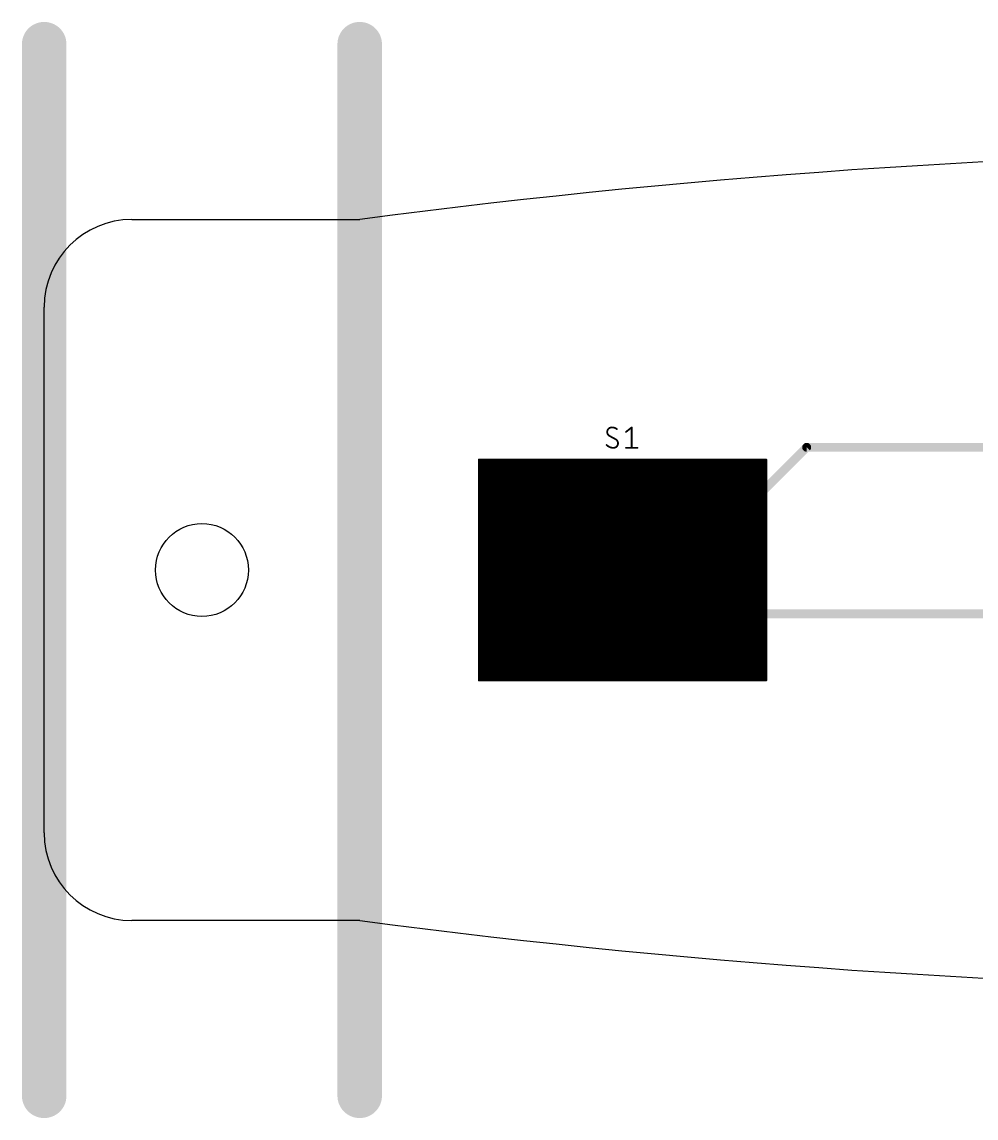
# Model space of a CAD drawing. Extents: x -79 to 79, y -31 to 31.
# Drawn here: x -79.3 to -24.8, y -31.3 to 31.3 of the extents above; entities that cross this region are included whole.
import ezdxf

# ---------------------------------------------------------------- set-up
doc = ezdxf.new("R2010")
doc.units = 0
for name, color, linetype in [('1', 12, 'CONTINUOUS'), ('20', 31, 'CONTINUOUS'), ('21', 253, 'CONTINUOUS'), ('23', 53, 'CONTINUOUS'), ('25', 253, 'CONTINUOUS'), ('39', 12, 'CONTINUOUS'), ('51', 253, 'CONTINUOUS')]:
    doc.layers.add(name, color=color, linetype=linetype)

# ---------------------------------------------------------------- blocks, each defined once
blk = doc.blocks.new('RECT')
blk.add_solid([(-0.5, -0.5), (0.5, -0.5), (-0.5, 0.5), (0.5, 0.5)])

msp = doc.modelspace()

# ---------------------------------------------------------------- linework, layer by layer
at = {"layer": '1', "const_width": 0.508}
for points in [[(-39, 2.5), (-34.5, 7)], [(-34.5, 7), (-7, 7)], [(-39, 2.5), (-52, 2.5)], [(-38, 2.5), (-39, 2.5)], [(-52, -2.5), (-38, -2.5)], [(-22, -2.5), (-38, -2.5)]]:
    msp.add_lwpolyline(points, dxfattribs=at)
at = {"layer": '1', "const_width": 0.254}
for points in [[(-34.5, 7.127, 1), (-34.5, 6.873)], [(-34.4102, 6.9102, 1), (-34.5898, 7.0898)], [(-52, 2.627, 1), (-52, 2.373)], [(-39, 2.627, 1), (-39, 2.373)], [(-39.0898, 2.5898, 1), (-38.9102, 2.4102)], [(-39, 2.373, 1), (-39, 2.627)], [(-38, 2.373, 1), (-38, 2.627)], [(-52, -2.373, 1), (-52, -2.627)], [(-38, -2.373, 1), (-38, -2.627)], [(-38, -2.627, 1), (-38, -2.373)]]:
    msp.add_lwpolyline(points, format="xyb", dxfattribs=at)
at = {"layer": '20'}
for p, q in [((-73, 20), (-60, 20)), ((-78, -15), (-78, 15)), ((-60, -20), (-73, -20))]:
    msp.add_line(p, q, dxfattribs=at)
msp.add_circle((-69, 0), 2.65, dxfattribs=at)
for centre, radius, start, end in [((0, -435.7452), 459.6779, 82.5, 97.5), ((-73, 15), 5, 90, 180), ((-73, -15), 5, 180, 270), ((0, 435.7452), 459.6779, 262.5, 277.5)]:
    msp.add_arc(centre, radius, start, end, dxfattribs=at)
at = {"layer": '21'}
for points, const_width in [([(-77.365, 30, 1), (-78.635, 30)], 1.27), ([(-59.365, 30, 1), (-60.635, 30)], 1.27), ([(-51.05, 6.1, 1), (-51.15, 6.1)], 0.1), ([(-51.1, 6.15, 1), (-51.1, 6.05)], 0.1), ([(-38.85, 6.1, 1), (-38.95, 6.1)], 0.1), ([(-38.9, 6.05, 1), (-38.9, 6.15)], 0.1), ([(-51.15, 3.8, 1), (-51.05, 3.8)], 0.1), ([(-38.95, 3.8, 1), (-38.85, 3.8)], 0.1), ([(-50.5, 3.1, 1), (-50.5, 3.3, 1), (-50.5, 3.1)], 0.2), ([(-51.05, 1.2, 1), (-51.15, 1.2)], 0.1), ([(-38.85, 1.2, 1), (-38.95, 1.2)], 0.1), ([(-51.15, -1.2, 1), (-51.05, -1.2)], 0.1), ([(-38.95, -1.2, 1), (-38.85, -1.2)], 0.1), ([(-51.05, -3.8, 1), (-51.15, -3.8)], 0.1), ([(-38.85, -3.8, 1), (-38.95, -3.8)], 0.1), ([(-51.1, -6.05, 1), (-51.1, -6.15)], 0.1), ([(-51.15, -6.1, 1), (-51.05, -6.1)], 0.1), ([(-38.95, -6.1, 1), (-38.85, -6.1)], 0.1), ([(-38.9, -6.15, 1), (-38.9, -6.05)], 0.1), ([(-78.635, -30, 1), (-77.365, -30)], 1.27), ([(-60.635, -30, 1), (-59.365, -30)], 1.27)]:
    msp.add_lwpolyline(points, format="xyb", dxfattribs=dict(at, const_width=const_width))
for points, const_width in [([(-78, -30), (-78, 30)], 2.54), ([(-60, -30), (-60, 30)], 2.54), ([(-51.1, 3.8), (-51.1, 6.1)], 0.2), ([(-51.1, 6.1), (-38.9, 6.1)], 0.2), ([(-38.9, 6.1), (-38.9, 3.8)], 0.2), ([(-51.1, 1.2), (-51.1, -1.2)], 0.2), ([(-38.9, -1.2), (-38.9, 1.2)], 0.2), ([(-51.1, -3.8), (-51.1, -6.1)], 0.2), ([(-38.9, -6.1), (-38.9, -3.8)], 0.2), ([(-51.1, -6.1), (-38.9, -6.1)], 0.2)]:
    msp.add_lwpolyline(points, dxfattribs=dict(at, const_width=const_width))
at = {"layer": '23'}
msp.add_point((-45, 0), dxfattribs=at)
at = {"layer": '25'}
for points, const_width in [([(-45.6189, 8.1369, 0.4142), (-45.8786, 7.8773)], 0.1016), ([(-45.3268, 8.0395, 0.1623), (-45.6189, 8.1369)], 0.1016), ([(-45.6189, 8.1623, 1), (-45.6189, 8.1115)], 0.0508), ([(-45.6189, 8.1115, 1), (-45.6189, 8.1623)], 0.0508), ([(-44.4562, 8.1369, 1), (-44.507, 8.1369)], 0.0508), ([(-44.4657, 8.1171, 1), (-44.4974, 8.1567)], 0.0508), ([(-45.8786, 7.8773, 0.2656), (-45.7487, 7.6501)], 0.1016), ([(-45.904, 7.8773, 1), (-45.8532, 7.8773)], 0.0508), ([(-45.8532, 7.8773, 1), (-45.9039, 7.8773)], 0.0508), ([(-45.7366, 7.6724, 1), (-45.7609, 7.6278)], 0.0508), ([(-45.7616, 7.6282, 1), (-45.7358, 7.6719)], 0.0508), ([(-45.2619, 7.2281, 0.2656), (-45.3917, 7.4553)], 0.1016), ([(-45.3788, 7.4772, 1), (-45.4046, 7.4334)], 0.0508), ([(-45.342, 8.0192, 1), (-45.3116, 8.0599)], 0.0508), ([(-44.822, 7.8971, 1), (-44.7902, 7.8574)], 0.0508), ([(-45.911, 7.1308, 0.2), (-45.5215, 6.9685)], 0.1016), ([(-45.893, 7.1487, 1), (-45.929, 7.1129)], 0.0508), ([(-45.5215, 6.9685, 0.4142), (-45.2619, 7.2281)], 0.1016), ([(-45.5215, 6.9939, 1), (-45.5215, 6.9431)], 0.0508), ([(-45.5215, 6.9431, 1), (-45.5215, 6.9939)], 0.0508), ([(-45.4039, 7.433, 1), (-45.3796, 7.4776)], 0.0508), ([(-45.2365, 7.2281, 1), (-45.2873, 7.2281)], 0.0508), ([(-45.2873, 7.2281, 1), (-45.2365, 7.2281)], 0.0508), ([(-44.8061, 6.9939, 1), (-44.8061, 6.9431)], 0.0508), ([(-44.507, 6.9685, 1), (-44.4562, 6.9685)], 0.0508), ([(-44.157, 6.9431, 1), (-44.157, 6.9939)], 0.0508)]:
    msp.add_lwpolyline(points, format="xyb", dxfattribs=dict(at, const_width=const_width))
at = {"layer": '25', "const_width": 0.1016}
for points in [[(-44.8061, 7.8773), (-44.4816, 8.1369)], [(-44.4816, 8.1369), (-44.4816, 6.9685)], [(-45.3917, 7.4553), (-45.7487, 7.6501)], [(-44.8061, 6.9685), (-44.157, 6.9685)]]:
    msp.add_lwpolyline(points, dxfattribs=at)
at = {"layer": '39', "const_width": 0.1}
for points in [[(-53.2, 6.3), (-36.8, 6.3)], [(-53.2, -6.3), (-53.2, 6.3)], [(-36.8, 6.3), (-36.8, -6.3)], [(-53.2, 6.2), (-36.8, 6.2)], [(-53.2, 6.1), (-36.8, 6.1)], [(-53.2, 6), (-36.8, 6)], [(-53.2, 5.9), (-36.8, 5.9)], [(-53.2, 5.8), (-36.8, 5.8)], [(-53.2, 5.7), (-36.8, 5.7)], [(-53.2, 5.6), (-36.8, 5.6)], [(-53.2, 5.5), (-36.8, 5.5)], [(-53.2, 5.4), (-36.8, 5.4)], [(-53.2, 5.3), (-36.8, 5.3)], [(-53.2, 5.2), (-36.8, 5.2)], [(-53.2, 5.1), (-36.8, 5.1)], [(-53.2, 5), (-36.8, 5)], [(-53.2, 4.9), (-36.8, 4.9)], [(-53.2, 4.8), (-36.8, 4.8)], [(-53.2, 4.7), (-36.8, 4.7)], [(-53.2, 4.6), (-36.8, 4.6)], [(-53.2, 4.5), (-36.8, 4.5)], [(-53.2, 4.4), (-36.8, 4.4)], [(-53.2, 4.3), (-36.8, 4.3)], [(-53.2, 4.2), (-36.8, 4.2)], [(-53.2, 4.1), (-36.8, 4.1)], [(-53.2, 4), (-36.8, 4)], [(-53.2, 3.9), (-36.8, 3.9)], [(-53.2, 3.8), (-36.8, 3.8)], [(-53.2, 3.7), (-36.8, 3.7)], [(-53.2, 3.6), (-36.8, 3.6)], [(-53.2, 3.5), (-36.8, 3.5)], [(-53.2, 3.4), (-36.8, 3.4)], [(-53.2, 3.3), (-36.8, 3.3)], [(-53.2, 3.2), (-36.8, 3.2)], [(-53.2, 3.1), (-36.8, 3.1)], [(-53.2, 3), (-36.8, 3)], [(-53.2, 2.9), (-36.8, 2.9)], [(-53.2, 2.8), (-36.8, 2.8)], [(-53.2, 2.7), (-36.8, 2.7)], [(-53.2, 2.6), (-36.8, 2.6)], [(-53.2, 2.5), (-36.8, 2.5)], [(-53.2, 2.4), (-36.8, 2.4)], [(-53.2, 2.3), (-36.8, 2.3)], [(-53.2, 2.2), (-36.8, 2.2)], [(-53.2, 2.1), (-36.8, 2.1)], [(-53.2, 2), (-36.8, 2)], [(-53.2, 1.9), (-36.8, 1.9)], [(-53.2, 1.8), (-36.8, 1.8)], [(-53.2, 1.7), (-36.8, 1.7)], [(-53.2, 1.6), (-36.8, 1.6)], [(-53.2, 1.5), (-36.8, 1.5)], [(-53.2, 1.4), (-36.8, 1.4)], [(-53.2, 1.3), (-36.8, 1.3)], [(-53.2, 1.2), (-36.8, 1.2)], [(-53.2, 1.1), (-36.8, 1.1)], [(-53.2, 1), (-36.8, 1)], [(-53.2, 0.9), (-36.8, 0.9)], [(-53.2, 0.8), (-36.8, 0.8)], [(-53.2, 0.7), (-36.8, 0.7)], [(-53.2, 0.6), (-36.8, 0.6)], [(-53.2, 0.5), (-36.8, 0.5)], [(-53.2, 0.4), (-36.8, 0.4)], [(-53.2, 0.3), (-36.8, 0.3)], [(-53.2, 0.2), (-36.8, 0.2)], [(-53.2, 0.1), (-36.8, 0.1)], [(-53.2, 0), (-36.8, 0)], [(-53.2, -0.1), (-36.8, -0.1)], [(-53.2, -0.2), (-36.8, -0.2)], [(-53.2, -0.3), (-36.8, -0.3)], [(-53.2, -0.4), (-36.8, -0.4)], [(-53.2, -0.5), (-36.8, -0.5)], [(-53.2, -0.6), (-36.8, -0.6)], [(-53.2, -0.7), (-36.8, -0.7)], [(-53.2, -0.8), (-36.8, -0.8)], [(-53.2, -0.9), (-36.8, -0.9)], [(-53.2, -1), (-36.8, -1)], [(-53.2, -1.1), (-36.8, -1.1)], [(-53.2, -1.2), (-36.8, -1.2)], [(-53.2, -1.3), (-36.8, -1.3)], [(-53.2, -1.4), (-36.8, -1.4)], [(-53.2, -1.5), (-36.8, -1.5)], [(-53.2, -1.6), (-36.8, -1.6)], [(-53.2, -1.7), (-36.8, -1.7)], [(-53.2, -1.8), (-36.8, -1.8)], [(-53.2, -1.9), (-36.8, -1.9)], [(-53.2, -2), (-36.8, -2)], [(-53.2, -2.1), (-36.8, -2.1)], [(-53.2, -2.2), (-36.8, -2.2)], [(-53.2, -2.3), (-36.8, -2.3)], [(-53.2, -2.4), (-36.8, -2.4)], [(-53.2, -2.5), (-36.8, -2.5)], [(-53.2, -2.6), (-36.8, -2.6)], [(-53.2, -2.7), (-36.8, -2.7)], [(-53.2, -2.8), (-36.8, -2.8)], [(-53.2, -2.9), (-36.8, -2.9)], [(-53.2, -3), (-36.8, -3)], [(-53.2, -3.1), (-36.8, -3.1)], [(-53.2, -3.2), (-36.8, -3.2)], [(-53.2, -3.3), (-36.8, -3.3)], [(-53.2, -3.4), (-36.8, -3.4)], [(-53.2, -3.5), (-36.8, -3.5)], [(-53.2, -3.6), (-36.8, -3.6)], [(-53.2, -3.7), (-36.8, -3.7)], [(-53.2, -3.8), (-36.8, -3.8)], [(-53.2, -3.9), (-36.8, -3.9)], [(-53.2, -4), (-36.8, -4)], [(-53.2, -4.1), (-36.8, -4.1)], [(-53.2, -4.2), (-36.8, -4.2)], [(-53.2, -4.3), (-36.8, -4.3)], [(-53.2, -4.4), (-36.8, -4.4)], [(-53.2, -4.5), (-36.8, -4.5)], [(-53.2, -4.6), (-36.8, -4.6)], [(-53.2, -4.7), (-36.8, -4.7)], [(-53.2, -4.8), (-36.8, -4.8)], [(-53.2, -4.9), (-36.8, -4.9)], [(-53.2, -5), (-36.8, -5)], [(-53.2, -5.1), (-36.8, -5.1)], [(-53.2, -5.2), (-36.8, -5.2)], [(-53.2, -5.3), (-36.8, -5.3)], [(-53.2, -5.4), (-36.8, -5.4)], [(-53.2, -5.5), (-36.8, -5.5)], [(-53.2, -5.6), (-36.8, -5.6)], [(-53.2, -5.7), (-36.8, -5.7)], [(-53.2, -5.8), (-36.8, -5.8)], [(-53.2, -5.9), (-36.8, -5.9)], [(-53.2, -6), (-36.8, -6)], [(-53.2, -6.1), (-36.8, -6.1)], [(-53.2, -6.2), (-36.8, -6.2)], [(-36.8, -6.3), (-53.2, -6.3)], [(-53.2, -6.3), (-36.8, -6.3)]]:
    msp.add_lwpolyline(points, dxfattribs=at)
at = {"layer": '39', "const_width": 0.05}
for points in [[(-53.2, 6.325, 1), (-53.2, 6.275)], [(-53.175, 6.3, 1), (-53.225, 6.3)], [(-36.775, 6.3, 1), (-36.825, 6.3)], [(-36.8, 6.275, 1), (-36.8, 6.325)], [(-53.2, 6.225, 1), (-53.2, 6.175)], [(-53.2, 6.125, 1), (-53.2, 6.075)], [(-53.2, 6.025, 1), (-53.2, 5.975)], [(-53.2, 5.925, 1), (-53.2, 5.875)], [(-53.2, 5.825, 1), (-53.2, 5.775)], [(-53.2, 5.725, 1), (-53.2, 5.675)], [(-53.2, 5.625, 1), (-53.2, 5.575)], [(-36.8, 6.175, 1), (-36.8, 6.225)], [(-36.8, 6.075, 1), (-36.8, 6.125)], [(-36.8, 5.975, 1), (-36.8, 6.025)], [(-36.8, 5.875, 1), (-36.8, 5.925)], [(-36.8, 5.775, 1), (-36.8, 5.825)], [(-36.8, 5.675, 1), (-36.8, 5.725)], [(-36.8, 5.575, 1), (-36.8, 5.625)], [(-53.2, 5.525, 1), (-53.2, 5.475)], [(-53.2, 5.425, 1), (-53.2, 5.375)], [(-53.2, 5.325, 1), (-53.2, 5.275)], [(-53.2, 5.225, 1), (-53.2, 5.175)], [(-53.2, 5.125, 1), (-53.2, 5.075)], [(-53.2, 5.025, 1), (-53.2, 4.975)], [(-36.8, 5.475, 1), (-36.8, 5.525)], [(-36.8, 5.375, 1), (-36.8, 5.425)], [(-36.8, 5.275, 1), (-36.8, 5.325)], [(-36.8, 5.175, 1), (-36.8, 5.225)], [(-36.8, 5.075, 1), (-36.8, 5.125)], [(-36.8, 4.975, 1), (-36.8, 5.025)], [(-53.2, 4.925, 1), (-53.2, 4.875)], [(-53.2, 4.825, 1), (-53.2, 4.775)], [(-53.2, 4.725, 1), (-53.2, 4.675)], [(-53.2, 4.625, 1), (-53.2, 4.575)], [(-53.2, 4.525, 1), (-53.2, 4.475)], [(-53.2, 4.425, 1), (-53.2, 4.375)], [(-36.8, 4.875, 1), (-36.8, 4.925)], [(-36.8, 4.775, 1), (-36.8, 4.825)], [(-36.8, 4.675, 1), (-36.8, 4.725)], [(-36.8, 4.575, 1), (-36.8, 4.625)], [(-36.8, 4.475, 1), (-36.8, 4.525)], [(-36.8, 4.375, 1), (-36.8, 4.425)], [(-53.2, 4.325, 1), (-53.2, 4.275)], [(-53.2, 4.225, 1), (-53.2, 4.175)], [(-53.2, 4.125, 1), (-53.2, 4.075)], [(-53.2, 4.025, 1), (-53.2, 3.975)], [(-53.2, 3.925, 1), (-53.2, 3.875)], [(-53.2, 3.825, 1), (-53.2, 3.775)], [(-36.8, 4.275, 1), (-36.8, 4.325)], [(-36.8, 4.175, 1), (-36.8, 4.225)], [(-36.8, 4.075, 1), (-36.8, 4.125)], [(-36.8, 3.975, 1), (-36.8, 4.025)], [(-36.8, 3.875, 1), (-36.8, 3.925)], [(-36.8, 3.775, 1), (-36.8, 3.825)], [(-53.2, 3.725, 1), (-53.2, 3.675)], [(-53.2, 3.625, 1), (-53.2, 3.575)], [(-53.2, 3.525, 1), (-53.2, 3.475)], [(-53.2, 3.425, 1), (-53.2, 3.375)], [(-53.2, 3.325, 1), (-53.2, 3.275)], [(-53.2, 3.225, 1), (-53.2, 3.175)], [(-53.2, 3.125, 1), (-53.2, 3.075)], [(-36.8, 3.675, 1), (-36.8, 3.725)], [(-36.8, 3.575, 1), (-36.8, 3.625)], [(-36.8, 3.475, 1), (-36.8, 3.525)], [(-36.8, 3.375, 1), (-36.8, 3.425)], [(-36.8, 3.275, 1), (-36.8, 3.325)], [(-36.8, 3.175, 1), (-36.8, 3.225)], [(-36.8, 3.075, 1), (-36.8, 3.125)], [(-53.2, 3.025, 1), (-53.2, 2.975)], [(-53.2, 2.925, 1), (-53.2, 2.875)], [(-53.2, 2.825, 1), (-53.2, 2.775)], [(-53.2, 2.725, 1), (-53.2, 2.675)], [(-53.2, 2.625, 1), (-53.2, 2.575)], [(-53.2, 2.525, 1), (-53.2, 2.475)], [(-36.8, 2.975, 1), (-36.8, 3.025)], [(-36.8, 2.875, 1), (-36.8, 2.925)], [(-36.8, 2.775, 1), (-36.8, 2.825)], [(-36.8, 2.675, 1), (-36.8, 2.725)], [(-36.8, 2.575, 1), (-36.8, 2.625)], [(-36.8, 2.475, 1), (-36.8, 2.525)], [(-53.2, 2.425, 1), (-53.2, 2.375)], [(-53.2, 2.325, 1), (-53.2, 2.275)], [(-53.2, 2.225, 1), (-53.2, 2.175)], [(-53.2, 2.125, 1), (-53.2, 2.075)], [(-53.2, 2.025, 1), (-53.2, 1.975)], [(-53.2, 1.925, 1), (-53.2, 1.875)], [(-36.8, 2.375, 1), (-36.8, 2.425)], [(-36.8, 2.275, 1), (-36.8, 2.325)], [(-36.8, 2.175, 1), (-36.8, 2.225)], [(-36.8, 2.075, 1), (-36.8, 2.125)], [(-36.8, 1.975, 1), (-36.8, 2.025)], [(-36.8, 1.875, 1), (-36.8, 1.925)], [(-53.2, 1.825, 1), (-53.2, 1.775)], [(-53.2, 1.725, 1), (-53.2, 1.675)], [(-53.2, 1.625, 1), (-53.2, 1.575)], [(-53.2, 1.525, 1), (-53.2, 1.475)], [(-53.2, 1.425, 1), (-53.2, 1.375)], [(-53.2, 1.325, 1), (-53.2, 1.275)], [(-36.8, 1.775, 1), (-36.8, 1.825)], [(-36.8, 1.675, 1), (-36.8, 1.725)], [(-36.8, 1.575, 1), (-36.8, 1.625)], [(-36.8, 1.475, 1), (-36.8, 1.525)], [(-36.8, 1.375, 1), (-36.8, 1.425)], [(-36.8, 1.275, 1), (-36.8, 1.325)], [(-53.2, 1.225, 1), (-53.2, 1.175)], [(-53.2, 1.125, 1), (-53.2, 1.075)], [(-53.2, 1.025, 1), (-53.2, 0.975)], [(-53.2, 0.925, 1), (-53.2, 0.875)], [(-53.2, 0.825, 1), (-53.2, 0.775)], [(-53.2, 0.725, 1), (-53.2, 0.675)], [(-53.2, 0.625, 1), (-53.2, 0.575)], [(-36.8, 1.175, 1), (-36.8, 1.225)], [(-36.8, 1.075, 1), (-36.8, 1.125)], [(-36.8, 0.975, 1), (-36.8, 1.025)], [(-36.8, 0.875, 1), (-36.8, 0.925)], [(-36.8, 0.775, 1), (-36.8, 0.825)], [(-36.8, 0.675, 1), (-36.8, 0.725)], [(-36.8, 0.575, 1), (-36.8, 0.625)], [(-53.2, 0.525, 1), (-53.2, 0.475)], [(-53.2, 0.425, 1), (-53.2, 0.375)], [(-53.2, 0.325, 1), (-53.2, 0.275)], [(-53.2, 0.225, 1), (-53.2, 0.175)], [(-53.2, 0.125, 1), (-53.2, 0.075)], [(-53.2, 0.025, 1), (-53.2, -0.025)], [(-36.8, 0.475, 1), (-36.8, 0.525)], [(-36.8, 0.375, 1), (-36.8, 0.425)], [(-36.8, 0.275, 1), (-36.8, 0.325)], [(-36.8, 0.175, 1), (-36.8, 0.225)], [(-36.8, 0.075, 1), (-36.8, 0.125)], [(-36.8, -0.025, 1), (-36.8, 0.025)], [(-53.2, -0.075, 1), (-53.2, -0.125)], [(-53.2, -0.175, 1), (-53.2, -0.225)], [(-53.2, -0.275, 1), (-53.2, -0.325)], [(-53.2, -0.375, 1), (-53.2, -0.425)], [(-53.2, -0.475, 1), (-53.2, -0.525)], [(-53.2, -0.575, 1), (-53.2, -0.625)], [(-36.8, -0.125, 1), (-36.8, -0.075)], [(-36.8, -0.225, 1), (-36.8, -0.175)], [(-36.8, -0.325, 1), (-36.8, -0.275)], [(-36.8, -0.425, 1), (-36.8, -0.375)], [(-36.8, -0.525, 1), (-36.8, -0.475)], [(-36.8, -0.625, 1), (-36.8, -0.575)], [(-53.2, -0.675, 1), (-53.2, -0.725)], [(-53.2, -0.775, 1), (-53.2, -0.825)], [(-53.2, -0.875, 1), (-53.2, -0.925)], [(-53.2, -0.975, 1), (-53.2, -1.025)], [(-53.2, -1.075, 1), (-53.2, -1.125)], [(-53.2, -1.175, 1), (-53.2, -1.225)], [(-53.2, -1.275, 1), (-53.2, -1.325)], [(-36.8, -0.725, 1), (-36.8, -0.675)], [(-36.8, -0.825, 1), (-36.8, -0.775)], [(-36.8, -0.925, 1), (-36.8, -0.875)], [(-36.8, -1.025, 1), (-36.8, -0.975)], [(-36.8, -1.125, 1), (-36.8, -1.075)], [(-36.8, -1.225, 1), (-36.8, -1.175)], [(-36.8, -1.325, 1), (-36.8, -1.275)], [(-53.2, -1.375, 1), (-53.2, -1.425)], [(-53.2, -1.475, 1), (-53.2, -1.525)], [(-53.2, -1.575, 1), (-53.2, -1.625)], [(-53.2, -1.675, 1), (-53.2, -1.725)], [(-53.2, -1.775, 1), (-53.2, -1.825)], [(-53.2, -1.875, 1), (-53.2, -1.925)], [(-36.8, -1.425, 1), (-36.8, -1.375)], [(-36.8, -1.525, 1), (-36.8, -1.475)], [(-36.8, -1.625, 1), (-36.8, -1.575)], [(-36.8, -1.725, 1), (-36.8, -1.675)], [(-36.8, -1.825, 1), (-36.8, -1.775)], [(-36.8, -1.925, 1), (-36.8, -1.875)], [(-53.2, -1.975, 1), (-53.2, -2.025)], [(-53.2, -2.075, 1), (-53.2, -2.125)], [(-53.2, -2.175, 1), (-53.2, -2.225)], [(-53.2, -2.275, 1), (-53.2, -2.325)], [(-53.2, -2.375, 1), (-53.2, -2.425)], [(-53.2, -2.475, 1), (-53.2, -2.525)], [(-36.8, -2.025, 1), (-36.8, -1.975)], [(-36.8, -2.125, 1), (-36.8, -2.075)], [(-36.8, -2.225, 1), (-36.8, -2.175)], [(-36.8, -2.325, 1), (-36.8, -2.275)], [(-36.8, -2.425, 1), (-36.8, -2.375)], [(-36.8, -2.525, 1), (-36.8, -2.475)], [(-53.2, -2.575, 1), (-53.2, -2.625)], [(-53.2, -2.675, 1), (-53.2, -2.725)], [(-53.2, -2.775, 1), (-53.2, -2.825)], [(-53.2, -2.875, 1), (-53.2, -2.925)], [(-53.2, -2.975, 1), (-53.2, -3.025)], [(-53.2, -3.075, 1), (-53.2, -3.125)], [(-36.8, -2.625, 1), (-36.8, -2.575)], [(-36.8, -2.725, 1), (-36.8, -2.675)], [(-36.8, -2.825, 1), (-36.8, -2.775)], [(-36.8, -2.925, 1), (-36.8, -2.875)], [(-36.8, -3.025, 1), (-36.8, -2.975)], [(-36.8, -3.125, 1), (-36.8, -3.075)], [(-53.2, -3.175, 1), (-53.2, -3.225)], [(-53.2, -3.275, 1), (-53.2, -3.325)], [(-53.2, -3.375, 1), (-53.2, -3.425)], [(-53.2, -3.475, 1), (-53.2, -3.525)], [(-53.2, -3.575, 1), (-53.2, -3.625)], [(-53.2, -3.675, 1), (-53.2, -3.725)], [(-53.2, -3.775, 1), (-53.2, -3.825)], [(-36.8, -3.225, 1), (-36.8, -3.175)], [(-36.8, -3.325, 1), (-36.8, -3.275)], [(-36.8, -3.425, 1), (-36.8, -3.375)], [(-36.8, -3.525, 1), (-36.8, -3.475)], [(-36.8, -3.625, 1), (-36.8, -3.575)], [(-36.8, -3.725, 1), (-36.8, -3.675)], [(-36.8, -3.825, 1), (-36.8, -3.775)], [(-53.2, -3.875, 1), (-53.2, -3.925)], [(-53.2, -3.975, 1), (-53.2, -4.025)], [(-53.2, -4.075, 1), (-53.2, -4.125)], [(-53.2, -4.175, 1), (-53.2, -4.225)], [(-53.2, -4.275, 1), (-53.2, -4.325)], [(-53.2, -4.375, 1), (-53.2, -4.425)], [(-36.8, -3.925, 1), (-36.8, -3.875)], [(-36.8, -4.025, 1), (-36.8, -3.975)], [(-36.8, -4.125, 1), (-36.8, -4.075)], [(-36.8, -4.225, 1), (-36.8, -4.175)], [(-36.8, -4.325, 1), (-36.8, -4.275)], [(-36.8, -4.425, 1), (-36.8, -4.375)], [(-53.2, -4.475, 1), (-53.2, -4.525)], [(-53.2, -4.575, 1), (-53.2, -4.625)], [(-53.2, -4.675, 1), (-53.2, -4.725)], [(-53.2, -4.775, 1), (-53.2, -4.825)], [(-53.2, -4.875, 1), (-53.2, -4.925)], [(-53.2, -4.975, 1), (-53.2, -5.025)], [(-36.8, -4.525, 1), (-36.8, -4.475)], [(-36.8, -4.625, 1), (-36.8, -4.575)], [(-36.8, -4.725, 1), (-36.8, -4.675)], [(-36.8, -4.825, 1), (-36.8, -4.775)], [(-36.8, -4.925, 1), (-36.8, -4.875)], [(-36.8, -5.025, 1), (-36.8, -4.975)], [(-53.2, -5.075, 1), (-53.2, -5.125)], [(-53.2, -5.175, 1), (-53.2, -5.225)], [(-53.2, -5.275, 1), (-53.2, -5.325)], [(-53.2, -5.375, 1), (-53.2, -5.425)], [(-53.2, -5.475, 1), (-53.2, -5.525)], [(-53.2, -5.575, 1), (-53.2, -5.625)], [(-36.8, -5.125, 1), (-36.8, -5.075)], [(-36.8, -5.225, 1), (-36.8, -5.175)], [(-36.8, -5.325, 1), (-36.8, -5.275)], [(-36.8, -5.425, 1), (-36.8, -5.375)], [(-36.8, -5.525, 1), (-36.8, -5.475)], [(-36.8, -5.625, 1), (-36.8, -5.575)], [(-53.2, -5.675, 1), (-53.2, -5.725)], [(-53.2, -5.775, 1), (-53.2, -5.825)], [(-53.2, -5.875, 1), (-53.2, -5.925)], [(-53.2, -5.975, 1), (-53.2, -6.025)], [(-53.2, -6.075, 1), (-53.2, -6.125)], [(-53.2, -6.175, 1), (-53.2, -6.225)], [(-53.2, -6.275, 1), (-53.2, -6.325)], [(-53.2, -6.275, 1), (-53.2, -6.325)], [(-36.8, -5.725, 1), (-36.8, -5.675)], [(-36.8, -5.825, 1), (-36.8, -5.775)], [(-36.8, -5.925, 1), (-36.8, -5.875)], [(-36.8, -6.025, 1), (-36.8, -5.975)], [(-36.8, -6.125, 1), (-36.8, -6.075)], [(-36.8, -6.225, 1), (-36.8, -6.175)], [(-36.8, -6.325, 1), (-36.8, -6.275)], [(-36.8, -6.325, 1), (-36.8, -6.275)], [(-53.225, -6.3, 1), (-53.175, -6.3)], [(-36.825, -6.3, 1), (-36.775, -6.3)]]:
    msp.add_lwpolyline(points, format="xyb", dxfattribs=at)
at = {"layer": '51', "const_width": 0.1}
for points in [[(-51, 6), (-39, 6)], [(-51, -6), (-51, 6)], [(-39, 6), (-39, -6)], [(-39, -6), (-51, -6)]]:
    msp.add_lwpolyline(points, dxfattribs=at)
at = {"layer": '51', "const_width": 0.05}
for points in [[(-51, 6.025, 1), (-51, 5.975)], [(-50.975, 6, 1), (-51.025, 6)], [(-38.975, 6, 1), (-39.025, 6)], [(-39, 5.975, 1), (-39, 6.025)], [(-51, -5.975, 1), (-51, -6.025)], [(-51.025, -6, 1), (-50.975, -6)], [(-39.025, -6, 1), (-38.975, -6)], [(-39, -6.025, 1), (-39, -5.975)]]:
    msp.add_lwpolyline(points, format="xyb", dxfattribs=at)

# ---------------------------------------------------------------- block references
at = {"layer": '1', "xscale": 2, "yscale": 1.8}
for p in [(-52, 2.5), (-38, 2.5), (-52, -2.5), (-38, -2.5)]:
    msp.add_blockref('RECT', p, dxfattribs=at)

doc.saveas('drawing.dxf')
